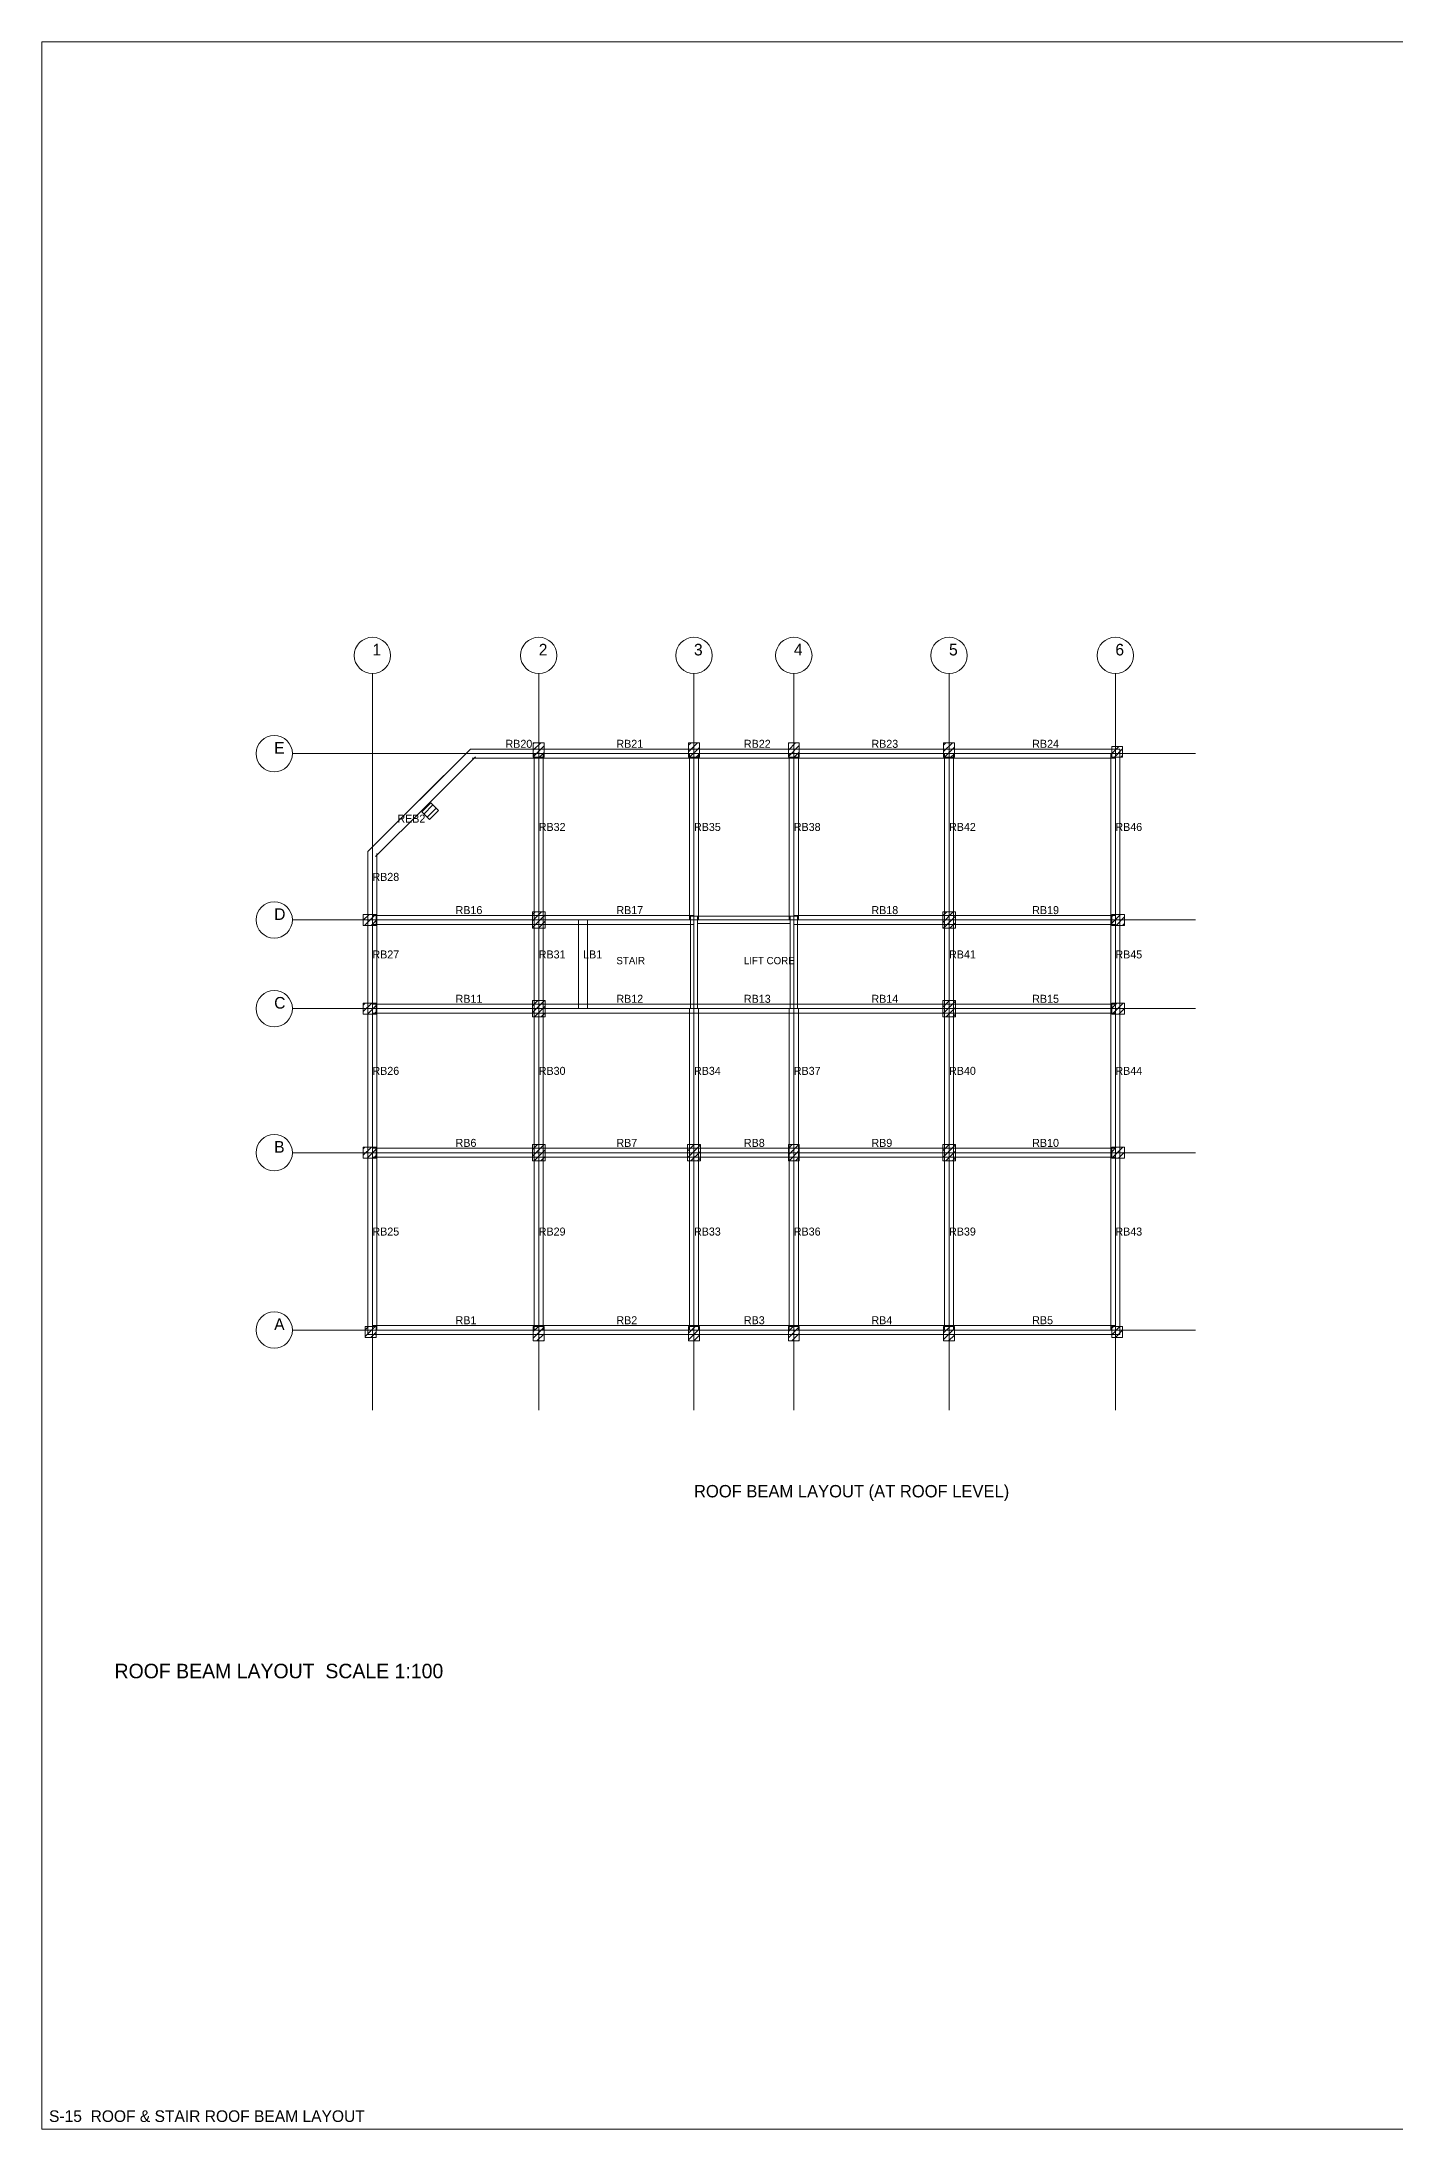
# Model space of a CAD drawing. Extents: x 1000 to 741800, y -207200 to 58400.
# Drawn here: x 659700 to 696903, y -68400 to -11000 of the extents above; entities that cross this region are included whole.
import ezdxf

# ---------------------------------------------------------------- set-up
doc = ezdxf.new("R2010")
doc.units = 0
for name, color, linetype, lineweight, plot in [('Beam Line', 4, 'Continuous', 0, False), ('Column', 1, 'Continuous', 0, False), ('Grid', 8, 'Continuous', 0, False), ('Grid Circle', 8, 'Continuous', 0, False), ('Hatch', 9, 'Continuous', 0, False), ('Sheet', 7, 'Continuous', 0, False), ('Slab', 5, 'Continuous', 0, False), ('Text-1', 7, 'Continuous', 0, False), ('Wall', 1, 'Continuous', 0, False)]:
    doc.layers.add(name, color=color, linetype=linetype, lineweight=lineweight, plot=plot)

# ---------------------------------------------------------------- blocks, each defined once
blk = doc.blocks.new('GRID_BUBBLE')
at = {"layer": 'Grid Circle'}
blk.add_circle((0, 0), 500, dxfattribs=at)
at = {"layer": 'Text-1'}
blk.add_attdef('GRID', (0, 0), '', height=320, dxfattribs=at)

msp = doc.modelspace()

# ---------------------------------------------------------------- hatches: boundary and pattern name
at = {"layer": 'Hatch'}
h = msp.add_hatch(dxfattribs=at)
h.set_pattern_fill('ANSI31', color=256, scale=40)
h.paths.add_polyline_path([(673211, -30675), (673511, -30675), (673511, -30275), (673211, -30275)])
h = msp.add_hatch(dxfattribs=at)
h.set_pattern_fill('ANSI31', color=256, scale=40)
h.paths.add_polyline_path([(677478, -30675), (677778, -30675), (677778, -30275), (677478, -30275)])
h = msp.add_hatch(dxfattribs=at)
h.set_pattern_fill('ANSI31', color=256, scale=40)
h.paths.add_polyline_path([(680222, -30675), (680522, -30675), (680522, -30275), (680222, -30275)])
h = msp.add_hatch(dxfattribs=at)
h.set_pattern_fill('ANSI31', color=256, scale=40)
h.paths.add_polyline_path([(684489, -30675), (684789, -30675), (684789, -30275), (684489, -30275)])
h = msp.add_hatch(dxfattribs=at)
h.set_pattern_fill('ANSI31', color=256, scale=40)
h.paths.add_polyline_path([(689111, -30675), (689411, -30675), (689411, -30375), (689111, -30375)])
h = msp.add_hatch(dxfattribs=at)
h.set_pattern_fill('ANSI31', color=256, scale=40)
h.paths.add_polyline_path([(670355, -32389), (670603, -32141), (670391, -31929), (670143, -32177)])
h = msp.add_hatch(dxfattribs=at)
h.set_pattern_fill('ANSI31', color=256, scale=40)
h.paths.add_polyline_path([(668539, -35297), (668889, -35297), (668889, -34997), (668539, -34997)])
h = msp.add_hatch(dxfattribs=at)
h.set_pattern_fill('ANSI31', color=256, scale=40)
h.paths.add_polyline_path([(673186, -35372), (673536, -35372), (673536, -34922), (673186, -34922)])
h = msp.add_hatch(dxfattribs=at)
h.set_pattern_fill('ANSI31', color=256, scale=40)
h.paths.add_polyline_path([(684464, -35372), (684814, -35372), (684814, -34922), (684464, -34922)])
h = msp.add_hatch(dxfattribs=at)
h.set_pattern_fill('ANSI31', color=256, scale=40)
h.paths.add_polyline_path([(689111, -35297), (689461, -35297), (689461, -34997), (689111, -34997)])
h = msp.add_hatch(dxfattribs=at)
h.set_pattern_fill('ANSI31', color=256, scale=40)
h.paths.add_polyline_path([(668539, -37736), (668889, -37736), (668889, -37436), (668539, -37436)])
h = msp.add_hatch(dxfattribs=at)
h.set_pattern_fill('ANSI31', color=256, scale=40)
h.paths.add_polyline_path([(673186, -37811), (673536, -37811), (673536, -37361), (673186, -37361)])
h = msp.add_hatch(dxfattribs=at)
h.set_pattern_fill('ANSI31', color=256, scale=40)
h.paths.add_polyline_path([(684464, -37811), (684814, -37811), (684814, -37361), (684464, -37361)])
h = msp.add_hatch(dxfattribs=at)
h.set_pattern_fill('ANSI31', color=256, scale=40)
h.paths.add_polyline_path([(689111, -37736), (689461, -37736), (689461, -37436), (689111, -37436)])
h = msp.add_hatch(dxfattribs=at)
h.set_pattern_fill('ANSI31', color=256, scale=40)
h.paths.add_polyline_path([(673186, -41773), (673536, -41773), (673536, -41323), (673186, -41323)])
h = msp.add_hatch(dxfattribs=at)
h.set_pattern_fill('ANSI31', color=256, scale=40)
h.paths.add_polyline_path([(677453, -41773), (677803, -41773), (677803, -41323), (677453, -41323)])
h = msp.add_hatch(dxfattribs=at)
h.set_pattern_fill('ANSI31', color=256, scale=40)
h.paths.add_polyline_path([(680222, -41773), (680522, -41773), (680522, -41323), (680222, -41323)])
h = msp.add_hatch(dxfattribs=at)
h.set_pattern_fill('ANSI31', color=256, scale=40)
h.paths.add_polyline_path([(684464, -41773), (684814, -41773), (684814, -41323), (684464, -41323)])
h = msp.add_hatch(dxfattribs=at)
h.set_pattern_fill('ANSI31', color=256, scale=40)
h.paths.add_polyline_path([(668539, -41698), (668889, -41698), (668889, -41398), (668539, -41398)])
h = msp.add_hatch(dxfattribs=at)
h.set_pattern_fill('ANSI31', color=256, scale=40)
h.paths.add_polyline_path([(689111, -41698), (689461, -41698), (689461, -41398), (689111, -41398)])
h = msp.add_hatch(dxfattribs=at)
h.set_pattern_fill('ANSI31', color=256, scale=40)
h.paths.add_polyline_path([(668589, -46625), (668889, -46625), (668889, -46325), (668589, -46325)])
h = msp.add_hatch(dxfattribs=at)
h.set_pattern_fill('ANSI31', color=256, scale=40)
h.paths.add_polyline_path([(673211, -46725), (673511, -46725), (673511, -46325), (673211, -46325)])
h = msp.add_hatch(dxfattribs=at)
h.set_pattern_fill('ANSI31', color=256, scale=40)
h.paths.add_polyline_path([(677478, -46725), (677778, -46725), (677778, -46325), (677478, -46325)])
h = msp.add_hatch(dxfattribs=at)
h.set_pattern_fill('ANSI31', color=256, scale=40)
h.paths.add_polyline_path([(680222, -46725), (680522, -46725), (680522, -46325), (680222, -46325)])
h = msp.add_hatch(dxfattribs=at)
h.set_pattern_fill('ANSI31', color=256, scale=40)
h.paths.add_polyline_path([(684489, -46725), (684789, -46725), (684789, -46325), (684489, -46325)])
h = msp.add_hatch(dxfattribs=at)
h.set_pattern_fill('ANSI31', color=256, scale=40)
h.paths.add_polyline_path([(689111, -46625), (689411, -46625), (689411, -46325), (689111, -46325)])

# ---------------------------------------------------------------- linework, layer by layer
at = {"layer": 'Beam Line'}
for p, q in [((670072, -31858), (671444, -30487)), ((670249, -32035), (671621, -30664)), ((671532, -30450), (673361, -30450)), ((671532, -30700), (673361, -30700)), ((673236, -35147), (673236, -30575)), ((673361, -30450), (677628, -30450)), ((673361, -30700), (677628, -30700)), ((673486, -35147), (673486, -30575)), ((677503, -35147), (677503, -30575)), ((677628, -30450), (680372, -30450)), ((677628, -30700), (680372, -30700)), ((677753, -35147), (677753, -30575)), ((680247, -35147), (680247, -30575)), ((680372, -30450), (684639, -30450)), ((680372, -30700), (684639, -30700)), ((680497, -35147), (680497, -30575)), ((684514, -35147), (684514, -30575)), ((684639, -30450), (689211, -30450)), ((684639, -30700), (689211, -30700)), ((684764, -35147), (684764, -30575)), ((689086, -35147), (689086, -30575)), ((689336, -35147), (689336, -30575)), ((668701, -33230), (670072, -31858)), ((668878, -33407), (670249, -32035)), ((668664, -35147), (668664, -33318)), ((668914, -35147), (668914, -33318)), ((668664, -37586), (668664, -35147)), ((668789, -35022), (673361, -35022)), ((668789, -35272), (673361, -35272)), ((668914, -37586), (668914, -35147)), ((673236, -37586), (673236, -35147)), ((673361, -35022), (677628, -35022)), ((673361, -35272), (677628, -35272)), ((673486, -37586), (673486, -35147)), ((674455, -37586), (674455, -35147)), ((674705, -37586), (674705, -35147)), ((680372, -35022), (684639, -35022)), ((680372, -35272), (684639, -35272)), ((684514, -37586), (684514, -35147)), ((684639, -35022), (689211, -35022)), ((684639, -35272), (689211, -35272)), ((684764, -37586), (684764, -35147)), ((689086, -37586), (689086, -35147)), ((689336, -37586), (689336, -35147)), ((668664, -41548), (668664, -37586)), ((668789, -37461), (673361, -37461)), ((668789, -37711), (673361, -37711)), ((668914, -41548), (668914, -37586)), ((673236, -41548), (673236, -37586)), ((673361, -37461), (677628, -37461)), ((673361, -37711), (677628, -37711)), ((673486, -41548), (673486, -37586)), ((677503, -41548), (677503, -37586)), ((677628, -37461), (680372, -37461)), ((677628, -37711), (680372, -37711)), ((677753, -41548), (677753, -37586)), ((680247, -41548), (680247, -37586)), ((680372, -37461), (684639, -37461)), ((680372, -37711), (684639, -37711)), ((680497, -41548), (680497, -37586)), ((684514, -41548), (684514, -37586)), ((684639, -37461), (689211, -37461)), ((684639, -37711), (689211, -37711)), ((684764, -41548), (684764, -37586)), ((689086, -41548), (689086, -37586)), ((689336, -41548), (689336, -37586)), ((668664, -46425), (668664, -41548)), ((668789, -41423), (673361, -41423)), ((668789, -41673), (673361, -41673)), ((668914, -46425), (668914, -41548)), ((673236, -46425), (673236, -41548)), ((673361, -41423), (677628, -41423)), ((673361, -41673), (677628, -41673)), ((673486, -46425), (673486, -41548)), ((677503, -46425), (677503, -41548)), ((677628, -41423), (680372, -41423)), ((677628, -41673), (680372, -41673)), ((677753, -46425), (677753, -41548)), ((680247, -46425), (680247, -41548)), ((680372, -41423), (684639, -41423)), ((680372, -41673), (684639, -41673)), ((680497, -46425), (680497, -41548)), ((684514, -46425), (684514, -41548)), ((684639, -41423), (689211, -41423)), ((684639, -41673), (689211, -41673)), ((684764, -46425), (684764, -41548)), ((689086, -46425), (689086, -41548)), ((689336, -46425), (689336, -41548)), ((668789, -46300), (673361, -46300)), ((673361, -46300), (677628, -46300)), ((677628, -46300), (680372, -46300)), ((680372, -46300), (684639, -46300)), ((684639, -46300), (689211, -46300)), ((668789, -46550), (673361, -46550)), ((673361, -46550), (677628, -46550)), ((677628, -46550), (680372, -46550)), ((680372, -46550), (684639, -46550)), ((684639, -46550), (689211, -46550))]:
    msp.add_line(p, q, dxfattribs=at)
at = {"layer": 'Column'}
for points in [[(673211, -30675), (673511, -30675), (673511, -30275), (673211, -30275)], [(677478, -30675), (677778, -30675), (677778, -30275), (677478, -30275)], [(680222, -30675), (680522, -30675), (680522, -30275), (680222, -30275)], [(684489, -30675), (684789, -30675), (684789, -30275), (684489, -30275)], [(689111, -30675), (689411, -30675), (689411, -30375), (689111, -30375)], [(670355, -32389), (670603, -32141), (670391, -31929), (670143, -32177)], [(668539, -35297), (668889, -35297), (668889, -34997), (668539, -34997)], [(673186, -35372), (673536, -35372), (673536, -34922), (673186, -34922)], [(684464, -35372), (684814, -35372), (684814, -34922), (684464, -34922)], [(689111, -35297), (689461, -35297), (689461, -34997), (689111, -34997)], [(668539, -37736), (668889, -37736), (668889, -37436), (668539, -37436)], [(673186, -37811), (673536, -37811), (673536, -37361), (673186, -37361)], [(684464, -37811), (684814, -37811), (684814, -37361), (684464, -37361)], [(689111, -37736), (689461, -37736), (689461, -37436), (689111, -37436)], [(673186, -41773), (673536, -41773), (673536, -41323), (673186, -41323)], [(677453, -41773), (677803, -41773), (677803, -41323), (677453, -41323)], [(680222, -41773), (680522, -41773), (680522, -41323), (680222, -41323)], [(684464, -41773), (684814, -41773), (684814, -41323), (684464, -41323)], [(668539, -41698), (668889, -41698), (668889, -41398), (668539, -41398)], [(689111, -41698), (689461, -41698), (689461, -41398), (689111, -41398)], [(668589, -46625), (668889, -46625), (668889, -46325), (668589, -46325)], [(673211, -46725), (673511, -46725), (673511, -46325), (673211, -46325)], [(677478, -46725), (677778, -46725), (677778, -46325), (677478, -46325)], [(680222, -46725), (680522, -46725), (680522, -46325), (680222, -46325)], [(684489, -46725), (684789, -46725), (684789, -46325), (684489, -46325)], [(689111, -46625), (689411, -46625), (689411, -46325), (689111, -46325)]]:
    msp.add_lwpolyline(points, close=True, dxfattribs=at)
at = {"layer": 'Grid'}
for p, q in [((668789, -48625), (668789, -28375)), ((673361, -48625), (673361, -28375)), ((677628, -48625), (677628, -28375)), ((680372, -48625), (680372, -28375)), ((684639, -48625), (684639, -28375)), ((689211, -48625), (689211, -28375)), ((666589, -30575), (691411, -30575)), ((666589, -35147), (691411, -35147)), ((666589, -37586), (691411, -37586)), ((666589, -41548), (691411, -41548)), ((666589, -46425), (691411, -46425))]:
    msp.add_line(p, q, dxfattribs=at)
at = {"layer": 'Sheet'}
msp.add_lwpolyline([(659700, -68400), (741800, -68400), (741800, -11000), (659700, -11000)], close=True, dxfattribs=at)
at = {"layer": 'Slab'}
for points in [[(668664, -46550), (689336, -46550), (689336, -30450), (671481, -30450), (668664, -33267)], [(673361, -37586), (677628, -37586), (677628, -35147), (673361, -35147)]]:
    msp.add_lwpolyline(points, close=True, dxfattribs=at)
at = {"layer": 'Wall'}
for points in [[(677528, -37586), (677728, -37586), (677728, -35047), (677528, -35047)], [(677728, -35247), (680272, -35247), (680272, -35047), (677728, -35047)], [(680272, -37586), (680472, -37586), (680472, -35047), (680272, -35047)]]:
    msp.add_lwpolyline(points, close=True, dxfattribs=at)

# ---------------------------------------------------------------- block references
at = {"layer": 'Grid Circle'}
for p, values in [((668789, -27875), {'GRID': '1'}), ((673361, -27875), {'GRID': '2'}), ((677628, -27875), {'GRID': '3'}), ((680372, -27875), {'GRID': '4'}), ((684639, -27875), {'GRID': '5'}), ((689211, -27875), {'GRID': '6'}), ((666089, -30575), {'GRID': 'E'}), ((666089, -35147), {'GRID': 'D'}), ((666089, -37586), {'GRID': 'C'}), ((666089, -41548), {'GRID': 'B'}), ((666089, -46425), {'GRID': 'A'})]:
    msp.add_blockref('GRID_BUBBLE', p, dxfattribs=at).add_auto_attribs(values)

# ---------------------------------------------------------------- texts
at = {"layer": 'Sheet'}
for s, height, p in [('ROOF BEAM LAYOUT  SCALE 1:100', 400, (661700, -56000)), ('S-15  ROOF & STAIR ROOF BEAM LAYOUT', 320, (659900, -68200))]:
    msp.add_text(s, height=height, dxfattribs=at).set_placement(p)
at = {"layer": 'Text-1'}
for s, height, p in [('RB20', 220, (672447, -30415)), ('RB21', 220, (675495, -30415)), ('RB22', 220, (679000, -30415)), ('RB23', 220, (682505, -30415)), ('RB24', 220, (686925, -30415)), ('REB2', 220, (669475, -32473)), ('RB32', 220, (673361, -32701)), ('RB35', 220, (677628, -32701)), ('RB38', 220, (680372, -32701)), ('RB42', 220, (684639, -32701)), ('RB46', 220, (689211, -32701)), ('RB28', 220, (668789, -34073)), ('RB16', 220, (671075, -34987)), ('RB17', 220, (675495, -34987)), ('RB18', 220, (682505, -34987)), ('RB19', 220, (686925, -34987)), ('RB27', 220, (668789, -36206)), ('RB31', 220, (673361, -36206)), ('LB1', 220, (674580, -36206)), ('RB41', 220, (684639, -36206)), ('RB45', 220, (689211, -36206)), ('STAIR', 200, (675495, -36366)), ('LIFT CORE', 200, (679000, -36366)), ('RB11', 220, (671075, -37426)), ('RB12', 220, (675495, -37426)), ('RB13', 220, (679000, -37426)), ('RB14', 220, (682505, -37426)), ('RB15', 220, (686925, -37426)), ('RB26', 220, (668789, -39407)), ('RB30', 220, (673361, -39407)), ('RB34', 220, (677628, -39407)), ('RB37', 220, (680372, -39407)), ('RB40', 220, (684639, -39407)), ('RB44', 220, (689211, -39407)), ('RB6', 220, (671075, -41388)), ('RB7', 220, (675495, -41388)), ('RB8', 220, (679000, -41388)), ('RB9', 220, (682505, -41388)), ('RB10', 220, (686925, -41388)), ('RB25', 220, (668789, -43826)), ('RB29', 220, (673361, -43826)), ('RB33', 220, (677628, -43826)), ('RB36', 220, (680372, -43826)), ('RB39', 220, (684639, -43826)), ('RB43', 220, (689211, -43826)), ('RB1', 220, (671075, -46265)), ('RB2', 220, (675495, -46265)), ('RB3', 220, (679000, -46265)), ('RB4', 220, (682505, -46265)), ('RB5', 220, (686925, -46265)), ('ROOF BEAM LAYOUT (AT ROOF LEVEL)', 340, (677628, -51025))]:
    msp.add_text(s, height=height, dxfattribs=at).set_placement(p)

doc.saveas('drawing.dxf')
